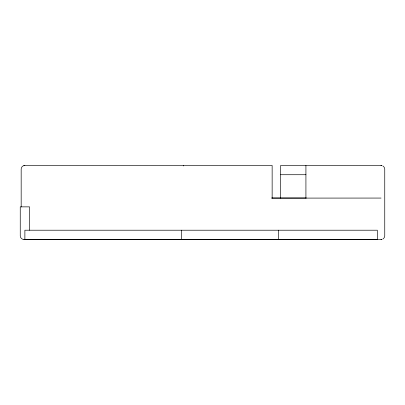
<?xml version="1.0" encoding="UTF-8"?>
<svg xmlns="http://www.w3.org/2000/svg" width="405" height="405" viewBox="0 0 405 405"><rect width="100%" height="100%" fill="white"/><g stroke="black" fill="none" stroke-linecap="round" stroke-linejoin="round"><path stroke-width="0.61" d="M382.897 239.041L384.254 237.689L384.75 235.837L384.75 169.163L384.254 167.311L382.897 165.959M381.044 239.537L382.006 239.411L24.877 239.537L23.915 239.411L377.318 239.471L377.318 230.212L24.887 230.212L24.877 239.537M381.044 165.463L382.006 165.589L280.65 165.463L280.65 198.111M280.65 174.722L305.942 174.722M271.785 198.025L306.246 198.025M271.806 198.111L381.044 198.065M305.922 165.463L305.922 198.065M278.675 230.212L278.675 239.471M272.145 198.065L272.145 165.463L23.915 165.589L24.877 165.463A3.706 3.706 0 0 0 21.171 169.163L21.171 206.904M183.344 165.463L183.344 165.959M181.369 230.212L181.369 239.471M29.519 230.212L29.519 206.864L20.25 206.864L20.25 235.771A3.706 3.706 0 0 0 23.956 239.471"/></g></svg>
